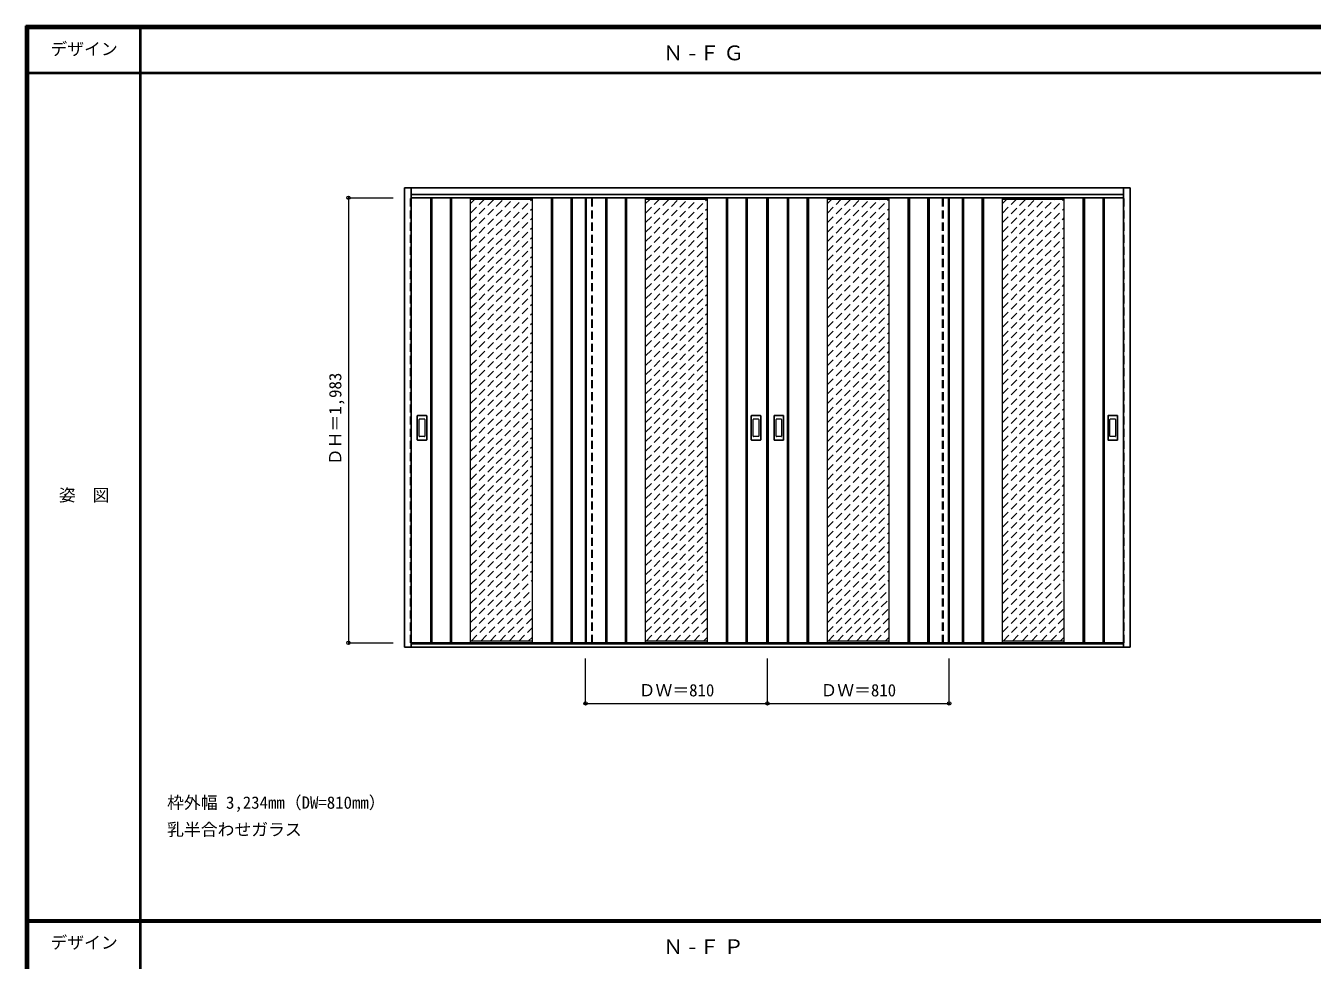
# Model space of a CAD drawing. Units: millimetres, scale not verified. Extents: x -6000 to 5700, y -4307 to 4175.
# Drawn here: x -6000 to -267, y 12 to 4175 of the extents above; entities that cross this region are included whole.
import ezdxf
from ezdxf.enums import TextEntityAlignment as Align

# ---------------------------------------------------------------- set-up
doc = ezdxf.new("R2010")
doc.units = ezdxf.units.MM
doc.header["$LTSCALE"] = 30
doc.header["$PDMODE"] = 32
doc.header["$PDSIZE"] = 15
doc.linetypes.add('DASHED1', pattern=[1.8, 1.2, -0.6])
for name, color, linetype, lineweight in [('0-2_扉', 3, 'Continuous', 25), ('0-3_仕上げ', 3, 'Continuous', 25), ('0-4_枠', 3, 'Continuous', 25), ('0-6_引手', 3, 'Continuous', 25), ('0-B_寸法', 7, 'Continuous', 9), ('0-C_ハッチ', 4, 'DASHED1', 9), ('F-1_枠', 6, 'Continuous', 40)]:
    doc.layers.add(name, color=color, linetype=linetype, lineweight=lineweight)
doc.layers.add('0-A_文字', color=7, linetype='Continuous')
doc.layers.add('F-A_文字', color=7, linetype='Continuous')
doc.styles.add('ＭＳ ゴシック', font='')
doc.styles.get('ＭＳ ゴシック').set_extended_font_data('MS Gothic')

msp = doc.modelspace()

# ---------------------------------------------------------------- linework, layer by layer
at = {"layer": '0-2_扉'}
for p, q in [((-4282, 3409), (-2695, 3409)), ((-3505, 1426), (-3505, 3409)), ((-2695, 1426), (-2695, 3409)), ((-1108, 3409), (-2695, 3409)), ((-1885, 1426), (-1885, 3409)), ((-4282, 1426), (-2695, 1426)), ((-1108, 1426), (-2695, 1426))]:
    msp.add_line(p, q, dxfattribs=at)
at = {"layer": '0-2_扉', "color": 4, "linetype": 'DASHED1', "lineweight": 9}
for p, q in [((-3475, 1426), (-3475, 3409)), ((-1915, 1426), (-1915, 3409))]:
    msp.add_line(p, q, dxfattribs=at)
for points in [[(-4282, 1426), (-4285, 1426), (-4285, 3409), (-4282, 3409)], [(-1108, 1426), (-1105, 1426), (-1105, 3409), (-1108, 3409)]]:
    msp.add_lwpolyline(points, dxfattribs=at)
at = {"layer": '0-3_仕上げ'}
for p, q in [((-4195.5, 1426), (-4195.5, 3409)), ((-4190.5, 1426), (-4190.5, 3409)), ((-4107.5, 1426), (-4107.5, 3409)), ((-4102.5, 1426), (-4102.5, 3409)), ((-3657.5, 1426), (-3657.5, 3409)), ((-3652.5, 1426), (-3652.5, 3409)), ((-3569.5, 1426), (-3569.5, 3409)), ((-3564.5, 1426), (-3564.5, 3409)), ((-3502, 1426), (-3502, 3409)), ((-3415.5, 1426), (-3415.5, 3409)), ((-3410.5, 1426), (-3410.5, 3409)), ((-3327.5, 1426), (-3327.5, 3409)), ((-3322.5, 1426), (-3322.5, 3409)), ((-2877.5, 1426), (-2877.5, 3409)), ((-2872.5, 1426), (-2872.5, 3409)), ((-2789.5, 1426), (-2789.5, 3409)), ((-2784.5, 1426), (-2784.5, 3409)), ((-2698, 1426), (-2698, 3409)), ((-2692, 1426), (-2692, 3409)), ((-2605.5, 1426), (-2605.5, 3409)), ((-2600.5, 1426), (-2600.5, 3409)), ((-2517.5, 1426), (-2517.5, 3409)), ((-2512.5, 1426), (-2512.5, 3409)), ((-2067.5, 1426), (-2067.5, 3409)), ((-2062.5, 1426), (-2062.5, 3409)), ((-1979.5, 1426), (-1979.5, 3409)), ((-1974.5, 1426), (-1974.5, 3409)), ((-1888, 1426), (-1888, 3409)), ((-1825.5, 1426), (-1825.5, 3409)), ((-1820.5, 1426), (-1820.5, 3409)), ((-1737.5, 1426), (-1737.5, 3409)), ((-1732.5, 1426), (-1732.5, 3409)), ((-1287.5, 1426), (-1287.5, 3409)), ((-1282.5, 1426), (-1282.5, 3409)), ((-1199.5, 1426), (-1199.5, 3409)), ((-1194.5, 1426), (-1194.5, 3409))]:
    msp.add_line(p, q, dxfattribs=at)
at = {"layer": '0-3_仕上げ', "color": 7, "lineweight": 18}
for p, q in [((-4017.5, 1426), (-4017.5, 3409)), ((-3742.5, 3401), (-4017.5, 3401)), ((-3742.5, 1426), (-3742.5, 3409)), ((-3237.5, 1426), (-3237.5, 3409)), ((-2962.5, 3401), (-3237.5, 3401)), ((-2962.5, 1426), (-2962.5, 3409)), ((-2427.5, 1426), (-2427.5, 3409)), ((-2152.5, 3401), (-2427.5, 3401)), ((-2152.5, 1426), (-2152.5, 3409)), ((-1647.5, 1426), (-1647.5, 3409)), ((-1372.5, 3401), (-1647.5, 3401)), ((-1372.5, 1426), (-1372.5, 3409)), ((-3742.5, 1434), (-4017.5, 1434)), ((-2962.5, 1434), (-3237.5, 1434)), ((-2152.5, 1434), (-2427.5, 1434)), ((-1372.5, 1434), (-1647.5, 1434))]:
    msp.add_line(p, q, dxfattribs=at)
at = {"layer": '0-3_仕上げ', "linetype": 'DASHED1'}
for p, q in [((-3478, 1426), (-3478, 3409)), ((-1912, 1426), (-1912, 3409))]:
    msp.add_line(p, q, dxfattribs=at)
at = {"layer": '0-4_枠'}
for p, q in [((-4312, 3453), (-1078, 3453)), ((-4312, 1406), (-4312, 3453)), ((-4282, 1406), (-4282, 3453)), ((-1108, 1406), (-1108, 3453)), ((-1078, 1406), (-1078, 3453)), ((-4282, 3423), (-1108, 3423)), ((-1078, 1406), (-4312, 1406)), ((-1108, 1421), (-4282, 1421))]:
    msp.add_line(p, q, dxfattribs=at)
at = {"layer": '0-6_引手'}
for p, q in [((-4255, 2330), (-4255, 2437)), ((-4214.5, 2438.5), (-4253.5, 2438.5)), ((-4213, 2437), (-4213, 2330)), ((-2767, 2330), (-2767, 2437)), ((-2726.5, 2438.5), (-2765.5, 2438.5)), ((-2725, 2437), (-2725, 2330)), ((-2665, 2330), (-2665, 2437)), ((-2624.5, 2438.5), (-2663.5, 2438.5)), ((-2623, 2437), (-2623, 2330)), ((-1177, 2330), (-1177, 2437)), ((-1136.5, 2438.5), (-1175.5, 2438.5)), ((-1135, 2437), (-1135, 2330)), ((-4214.5, 2328.5), (-4253.5, 2328.5)), ((-2726.5, 2328.5), (-2765.5, 2328.5)), ((-2624.5, 2328.5), (-2663.5, 2328.5)), ((-1136.5, 2328.5), (-1175.5, 2328.5))]:
    msp.add_line(p, q, dxfattribs=at)
at = {"layer": '0-6_引手', "color": 7, "lineweight": 18}
for p, q in [((-4246.5, 2346), (-4246.5, 2421)), ((-4223, 2422.5), (-4245, 2422.5)), ((-4221.5, 2421), (-4221.5, 2346)), ((-2758.5, 2346), (-2758.5, 2421)), ((-2735, 2422.5), (-2757, 2422.5)), ((-2733.5, 2421), (-2733.5, 2346)), ((-2656.5, 2346), (-2656.5, 2421)), ((-2633, 2422.5), (-2655, 2422.5)), ((-2631.5, 2421), (-2631.5, 2346)), ((-1168.5, 2346), (-1168.5, 2421)), ((-1145, 2422.5), (-1167, 2422.5)), ((-1143.5, 2421), (-1143.5, 2346)), ((-4223, 2344.5), (-4245, 2344.5)), ((-2735, 2344.5), (-2757, 2344.5)), ((-2633, 2344.5), (-2655, 2344.5)), ((-1145, 2344.5), (-1167, 2344.5))]:
    msp.add_line(p, q, dxfattribs=at)
at = {"layer": '0-6_引手'}
for centre, start, end in [((-4253.5, 2437), 90, 180), ((-4214.5, 2437), 0, 90), ((-2765.5, 2437), 90, 180), ((-2726.5, 2437), 0, 90), ((-2663.5, 2437), 90, 180), ((-2624.5, 2437), 0, 90), ((-1175.5, 2437), 90, 180), ((-1136.5, 2437), 0, 90), ((-4253.5, 2330), 180, 270), ((-4214.5, 2330), 270, 0), ((-2765.5, 2330), 180, 270), ((-2726.5, 2330), 270, 0), ((-2663.5, 2330), 180, 270), ((-2624.5, 2330), 270, 0), ((-1175.5, 2330), 180, 270), ((-1136.5, 2330), 270, 0)]:
    msp.add_arc(centre, 1.5, start, end, dxfattribs=at)
at = {"layer": '0-6_引手', "color": 7, "lineweight": 18}
for centre, start, end in [((-4245, 2421), 90, 180), ((-4223, 2421), 0, 90), ((-2757, 2421), 90, 180), ((-2735, 2421), 0, 90), ((-2655, 2421), 90, 180), ((-2633, 2421), 0, 90), ((-1167, 2421), 90, 180), ((-1145, 2421), 0, 90), ((-4245, 2346), 180, 270), ((-4223, 2346), 270, 0), ((-2757, 2346), 180, 270), ((-2735, 2346), 270, 0), ((-2655, 2346), 180, 270), ((-2633, 2346), 270, 0), ((-1167, 2346), 180, 270), ((-1145, 2346), 270, 0)]:
    msp.add_arc(centre, 1.5, start, end, dxfattribs=at)
at = {"layer": '0-B_寸法', "color": 4}
for p, q in [((-4562, 3409), (-4362, 3409)), ((-4562, 3409), (-4562, 1426)), ((-4562, 1426), (-4362, 1426)), ((-3505, 1156), (-3505, 1356)), ((-2695, 1156), (-2695, 1356))]:
    msp.add_line(p, q, dxfattribs=at)
msp.add_lwpolyline([(-3505, 1156), (-1885, 1156), (-1885, 1356)], dxfattribs=at)
at = {"layer": '0-B_寸法'}
for p in [(-4562, 3409), (-4562, 1426), (-3505, 1156), (-2695, 1156), (-1885, 1156)]:
    msp.add_point(p, dxfattribs=at)
at = {"layer": '0-C_ハッチ'}
for p, q in [((-4017.5, 3128.53), (-3745.03, 3401)), ((-4017.5, 3170.95), (-3787.45, 3401)), ((-4017.5, 3213.38), (-3829.88, 3401)), ((-4017.5, 3255.81), (-3872.31, 3401)), ((-4017.5, 3298.23), (-3914.73, 3401)), ((-4017.5, 3340.66), (-3957.16, 3401)), ((-4017.5, 3383.09), (-3999.59, 3401)), ((-3237.5, 3128.53), (-2965.03, 3401)), ((-3237.5, 3170.95), (-3007.45, 3401)), ((-3237.5, 3213.38), (-3049.88, 3401)), ((-3237.5, 3255.81), (-3092.31, 3401)), ((-3237.5, 3298.23), (-3134.73, 3401)), ((-3237.5, 3340.66), (-3177.16, 3401)), ((-3237.5, 3383.09), (-3219.59, 3401)), ((-2427.5, 3128.53), (-2155.03, 3401)), ((-2427.5, 3170.95), (-2197.45, 3401)), ((-2427.5, 3213.38), (-2239.88, 3401)), ((-2427.5, 3255.81), (-2282.31, 3401)), ((-2427.5, 3298.23), (-2324.73, 3401)), ((-2427.5, 3340.66), (-2367.16, 3401)), ((-2427.5, 3383.09), (-2409.59, 3401)), ((-1647.5, 3128.53), (-1375.03, 3401)), ((-1647.5, 3170.95), (-1417.45, 3401)), ((-1647.5, 3213.38), (-1459.88, 3401)), ((-1647.5, 3255.81), (-1502.31, 3401)), ((-1647.5, 3298.23), (-1544.73, 3401)), ((-1647.5, 3340.66), (-1587.16, 3401)), ((-1647.5, 3383.09), (-1629.59, 3401)), ((-4017.5, 3086.1), (-3742.5, 3361.1)), ((-3237.5, 3086.1), (-2962.5, 3361.1)), ((-2427.5, 3086.1), (-2152.5, 3361.1)), ((-1647.5, 3086.1), (-1372.5, 3361.1)), ((-4017.5, 3043.68), (-3742.5, 3318.68)), ((-4017.5, 3001.25), (-3742.5, 3276.25)), ((-3237.5, 3043.68), (-2962.5, 3318.68)), ((-3237.5, 3001.25), (-2962.5, 3276.25)), ((-2427.5, 3043.68), (-2152.5, 3318.68)), ((-2427.5, 3001.25), (-2152.5, 3276.25)), ((-1647.5, 3043.68), (-1372.5, 3318.68)), ((-1647.5, 3001.25), (-1372.5, 3276.25)), ((-4017.5, 2958.82), (-3742.5, 3233.82)), ((-3237.5, 2958.82), (-2962.5, 3233.82)), ((-2427.5, 2958.82), (-2152.5, 3233.82)), ((-1647.5, 2958.82), (-1372.5, 3233.82)), ((-4017.5, 2916.4), (-3742.5, 3191.4)), ((-3237.5, 2916.4), (-2962.5, 3191.4)), ((-2427.5, 2916.4), (-2152.5, 3191.4)), ((-1647.5, 2916.4), (-1372.5, 3191.4)), ((-4017.5, 2873.97), (-3742.5, 3148.97)), ((-4017.5, 2831.54), (-3742.5, 3106.54)), ((-3237.5, 2873.97), (-2962.5, 3148.97)), ((-3237.5, 2831.54), (-2962.5, 3106.54)), ((-2427.5, 2873.97), (-2152.5, 3148.97)), ((-2427.5, 2831.54), (-2152.5, 3106.54)), ((-1647.5, 2873.97), (-1372.5, 3148.97)), ((-1647.5, 2831.54), (-1372.5, 3106.54)), ((-4017.5, 2789.12), (-3742.5, 3064.12)), ((-3237.5, 2789.12), (-2962.5, 3064.12)), ((-2427.5, 2789.12), (-2152.5, 3064.12)), ((-1647.5, 2789.12), (-1372.5, 3064.12)), ((-4017.5, 2746.69), (-3742.5, 3021.69)), ((-3237.5, 2746.69), (-2962.5, 3021.69)), ((-2427.5, 2746.69), (-2152.5, 3021.69)), ((-1647.5, 2746.69), (-1372.5, 3021.69)), ((-4017.5, 2704.26), (-3742.5, 2979.26)), ((-4017.5, 2661.84), (-3742.5, 2936.84)), ((-3237.5, 2704.26), (-2962.5, 2979.26)), ((-3237.5, 2661.84), (-2962.5, 2936.84)), ((-2427.5, 2704.26), (-2152.5, 2979.26)), ((-2427.5, 2661.84), (-2152.5, 2936.84)), ((-1647.5, 2704.26), (-1372.5, 2979.26)), ((-1647.5, 2661.84), (-1372.5, 2936.84)), ((-4017.5, 2619.41), (-3742.5, 2894.41)), ((-3237.5, 2619.41), (-2962.5, 2894.41)), ((-2427.5, 2619.41), (-2152.5, 2894.41)), ((-1647.5, 2619.41), (-1372.5, 2894.41)), ((-4017.5, 2576.98), (-3742.5, 2851.98)), ((-4017.5, 2534.56), (-3742.5, 2809.56)), ((-3237.5, 2576.98), (-2962.5, 2851.98)), ((-3237.5, 2534.56), (-2962.5, 2809.56)), ((-2427.5, 2576.98), (-2152.5, 2851.98)), ((-2427.5, 2534.56), (-2152.5, 2809.56)), ((-1647.5, 2576.98), (-1372.5, 2851.98)), ((-1647.5, 2534.56), (-1372.5, 2809.56)), ((-4017.5, 2492.13), (-3742.5, 2767.13)), ((-3237.5, 2492.13), (-2962.5, 2767.13)), ((-2427.5, 2492.13), (-2152.5, 2767.13)), ((-1647.5, 2492.13), (-1372.5, 2767.13)), ((-4017.5, 2449.71), (-3742.5, 2724.71)), ((-3237.5, 2449.71), (-2962.5, 2724.71)), ((-2427.5, 2449.71), (-2152.5, 2724.71)), ((-1647.5, 2449.71), (-1372.5, 2724.71)), ((-4017.5, 2407.28), (-3742.5, 2682.28)), ((-4017.5, 2364.85), (-3742.5, 2639.85)), ((-3237.5, 2407.28), (-2962.5, 2682.28)), ((-3237.5, 2364.85), (-2962.5, 2639.85)), ((-2427.5, 2407.28), (-2152.5, 2682.28)), ((-2427.5, 2364.85), (-2152.5, 2639.85)), ((-1647.5, 2407.28), (-1372.5, 2682.28)), ((-1647.5, 2364.85), (-1372.5, 2639.85)), ((-4017.5, 2322.43), (-3742.5, 2597.43)), ((-3237.5, 2322.43), (-2962.5, 2597.43)), ((-2427.5, 2322.43), (-2152.5, 2597.43)), ((-1647.5, 2322.43), (-1372.5, 2597.43)), ((-4017.5, 2280), (-3742.5, 2555)), ((-3237.5, 2280), (-2962.5, 2555)), ((-2427.5, 2280), (-2152.5, 2555)), ((-1647.5, 2280), (-1372.5, 2555)), ((-4017.5, 2237.57), (-3742.5, 2512.57)), ((-4017.5, 2195.15), (-3742.5, 2470.15)), ((-3237.5, 2237.57), (-2962.5, 2512.57)), ((-3237.5, 2195.15), (-2962.5, 2470.15)), ((-2427.5, 2237.57), (-2152.5, 2512.57)), ((-2427.5, 2195.15), (-2152.5, 2470.15)), ((-1647.5, 2237.57), (-1372.5, 2512.57)), ((-1647.5, 2195.15), (-1372.5, 2470.15)), ((-4017.5, 2152.72), (-3742.5, 2427.72)), ((-3237.5, 2152.72), (-2962.5, 2427.72)), ((-2427.5, 2152.72), (-2152.5, 2427.72)), ((-1647.5, 2152.72), (-1372.5, 2427.72)), ((-4017.5, 2110.29), (-3742.5, 2385.29)), ((-3237.5, 2110.29), (-2962.5, 2385.29)), ((-2427.5, 2110.29), (-2152.5, 2385.29)), ((-1647.5, 2110.29), (-1372.5, 2385.29)), ((-4017.5, 2067.87), (-3742.5, 2342.87)), ((-4017.5, 2025.44), (-3742.5, 2300.44)), ((-3237.5, 2067.87), (-2962.5, 2342.87)), ((-3237.5, 2025.44), (-2962.5, 2300.44)), ((-2427.5, 2067.87), (-2152.5, 2342.87)), ((-2427.5, 2025.44), (-2152.5, 2300.44)), ((-1647.5, 2067.87), (-1372.5, 2342.87)), ((-1647.5, 2025.44), (-1372.5, 2300.44)), ((-4017.5, 1983.02), (-3742.5, 2258.02)), ((-3237.5, 1983.02), (-2962.5, 2258.02)), ((-2427.5, 1983.02), (-2152.5, 2258.02)), ((-1647.5, 1983.02), (-1372.5, 2258.02)), ((-4017.5, 1940.59), (-3742.5, 2215.59)), ((-3237.5, 1940.59), (-2962.5, 2215.59)), ((-2427.5, 1940.59), (-2152.5, 2215.59)), ((-1647.5, 1940.59), (-1372.5, 2215.59)), ((-4017.5, 1898.16), (-3742.5, 2173.16)), ((-4017.5, 1855.74), (-3742.5, 2130.74)), ((-3237.5, 1898.16), (-2962.5, 2173.16)), ((-3237.5, 1855.74), (-2962.5, 2130.74)), ((-2427.5, 1898.16), (-2152.5, 2173.16)), ((-2427.5, 1855.74), (-2152.5, 2130.74)), ((-1647.5, 1898.16), (-1372.5, 2173.16)), ((-1647.5, 1855.74), (-1372.5, 2130.74)), ((-4017.5, 1813.31), (-3742.5, 2088.31)), ((-3237.5, 1813.31), (-2962.5, 2088.31)), ((-2427.5, 1813.31), (-2152.5, 2088.31)), ((-1647.5, 1813.31), (-1372.5, 2088.31)), ((-4017.5, 1770.88), (-3742.5, 2045.88)), ((-3237.5, 1770.88), (-2962.5, 2045.88)), ((-2427.5, 1770.88), (-2152.5, 2045.88)), ((-1647.5, 1770.88), (-1372.5, 2045.88)), ((-4017.5, 1728.46), (-3742.5, 2003.46)), ((-4017.5, 1686.03), (-3742.5, 1961.03)), ((-3237.5, 1728.46), (-2962.5, 2003.46)), ((-3237.5, 1686.03), (-2962.5, 1961.03)), ((-2427.5, 1728.46), (-2152.5, 2003.46)), ((-2427.5, 1686.03), (-2152.5, 1961.03)), ((-1647.5, 1728.46), (-1372.5, 2003.46)), ((-1647.5, 1686.03), (-1372.5, 1961.03)), ((-4017.5, 1643.6), (-3742.5, 1918.6)), ((-3237.5, 1643.6), (-2962.5, 1918.6)), ((-2427.5, 1643.6), (-2152.5, 1918.6)), ((-1647.5, 1643.6), (-1372.5, 1918.6)), ((-4017.5, 1601.18), (-3742.5, 1876.18)), ((-3237.5, 1601.18), (-2962.5, 1876.18)), ((-2427.5, 1601.18), (-2152.5, 1876.18)), ((-1647.5, 1601.18), (-1372.5, 1876.18)), ((-4017.5, 1558.75), (-3742.5, 1833.75)), ((-4017.5, 1516.32), (-3742.5, 1791.32)), ((-3237.5, 1558.75), (-2962.5, 1833.75)), ((-3237.5, 1516.32), (-2962.5, 1791.32)), ((-2427.5, 1558.75), (-2152.5, 1833.75)), ((-2427.5, 1516.32), (-2152.5, 1791.32)), ((-1647.5, 1558.75), (-1372.5, 1833.75)), ((-1647.5, 1516.32), (-1372.5, 1791.32)), ((-4017.5, 1473.9), (-3742.5, 1748.9)), ((-3237.5, 1473.9), (-2962.5, 1748.9)), ((-2427.5, 1473.9), (-2152.5, 1748.9)), ((-1647.5, 1473.9), (-1372.5, 1748.9)), ((-4014.97, 1434), (-3742.5, 1706.47)), ((-3972.55, 1434), (-3742.5, 1664.05)), ((-3234.97, 1434), (-2962.5, 1706.47)), ((-3192.55, 1434), (-2962.5, 1664.05)), ((-2424.97, 1434), (-2152.5, 1706.47)), ((-2382.55, 1434), (-2152.5, 1664.05)), ((-1644.97, 1434), (-1372.5, 1706.47)), ((-1602.55, 1434), (-1372.5, 1664.05)), ((-3930.12, 1434), (-3742.5, 1621.62)), ((-3150.12, 1434), (-2962.5, 1621.62)), ((-2340.12, 1434), (-2152.5, 1621.62)), ((-1560.12, 1434), (-1372.5, 1621.62)), ((-3887.69, 1434), (-3742.5, 1579.19)), ((-3107.69, 1434), (-2962.5, 1579.19)), ((-2297.69, 1434), (-2152.5, 1579.19)), ((-1517.69, 1434), (-1372.5, 1579.19)), ((-3845.27, 1434), (-3742.5, 1536.77)), ((-3802.84, 1434), (-3742.5, 1494.34)), ((-3065.27, 1434), (-2962.5, 1536.77)), ((-3022.84, 1434), (-2962.5, 1494.34)), ((-2255.27, 1434), (-2152.5, 1536.77)), ((-2212.84, 1434), (-2152.5, 1494.34)), ((-1475.27, 1434), (-1372.5, 1536.77)), ((-1432.84, 1434), (-1372.5, 1494.34)), ((-3760.41, 1434), (-3742.5, 1451.91)), ((-2980.41, 1434), (-2962.5, 1451.91)), ((-2170.41, 1434), (-2152.5, 1451.91)), ((-1390.41, 1434), (-1372.5, 1451.91))]:
    msp.add_line(p, q, dxfattribs=at)
at = {"layer": 'F-1_枠'}
for p, q in [((-6000, 4175), (5700, 4175)), ((-6000, 4175), (-6000, -4205)), ((-6000, 4170), (5700, 4170)), ((-6000, 4165), (5700, 4165)), ((-5995, 4175), (-5995, -4205)), ((-5990, 4175), (-5990, -4205)), ((-5490, 4175), (-5490, -3790)), ((-6000, 3965), (5700, 3965)), ((-6000, 190.5), (5700, 190.5)), ((-6000, 187.5), (5700, 187.5)), ((-6000, 184.5), (5700, 184.5))]:
    msp.add_line(p, q, dxfattribs=at)

# ---------------------------------------------------------------- texts
at = {"layer": '0-A_文字', "style": 'ＭＳ ゴシック'}
for s, p in [('枠外幅 3,234mm（DW=810mm）', (-5370, 670.5)), ('乳半合わせガラス', (-5370, 550.5))]:
    msp.add_text(s, height=54.99, dxfattribs=at).set_placement(p, align=Align.BOTTOM_LEFT)
at = {"layer": '0-A_文字', "char_height": 65.98, "attachment_point": 7, "style": 'ＭＳ ゴシック'}
for s, insert in [('\\T1.2;Ｎ-ＦＧ', (-3160, 4020)), ('\\T1.2;Ｎ-ＦＰ', (-3160, 39.5))]:
    msp.add_mtext(s, dxfattribs=dict(at, insert=insert))
at = {"layer": '0-B_寸法', "style": 'ＭＳ ゴシック'}
msp.add_text('ＤＨ＝1,983', height=54.99, rotation=90, dxfattribs=at).set_placement((-4577, 2217.25), align=Align.BOTTOM_LEFT)
for p in [(-3268.75, 1171), (-2458.75, 1171)]:
    msp.add_text('ＤＷ＝810', height=54.99, dxfattribs=at).set_placement(p, align=Align.BOTTOM_LEFT)
at = {"layer": 'F-A_文字', "style": 'ＭＳ ゴシック'}
for s, p in [('デザイン', (-5890, 4027.5)), ('姿\u3000図', (-5852.5, 2040.25)), ('デザイン', (-5890, 47))]:
    msp.add_text(s, height=54.99, dxfattribs=at).set_placement(p, align=Align.BOTTOM_LEFT)

doc.saveas('drawing.dxf')
